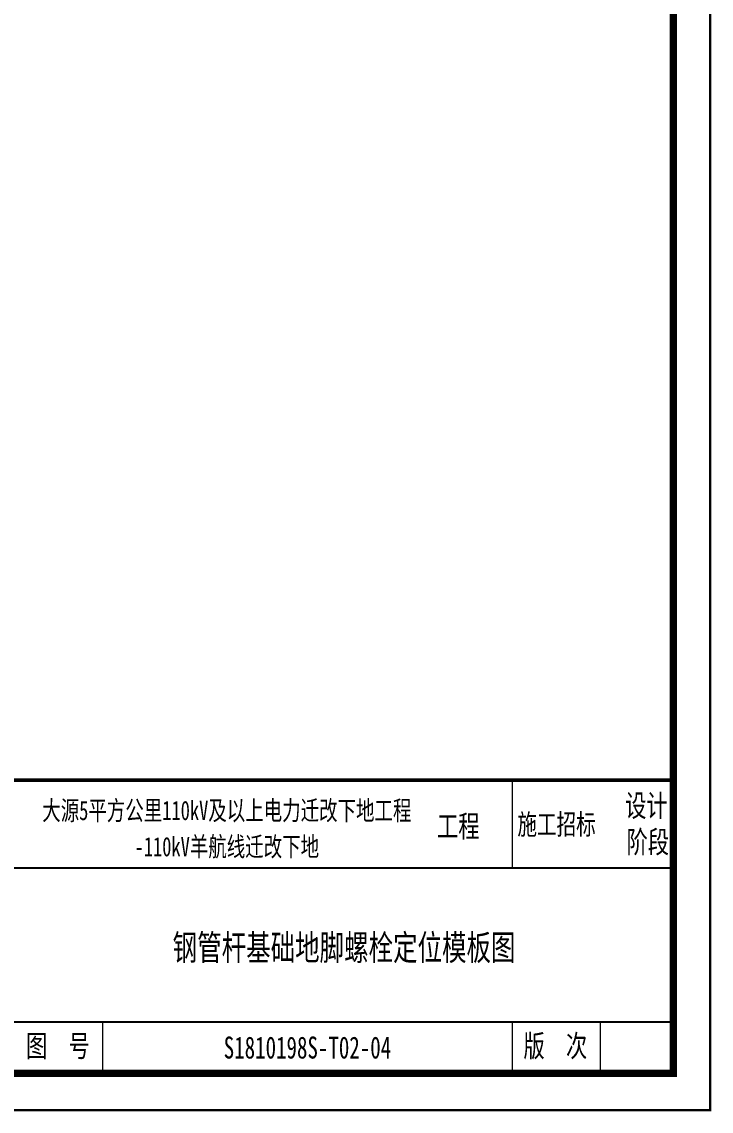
# Model space of a CAD drawing. Header units: inches. Extents: x -4449 to -2355, y -113 to 192.
# Drawn here: x -2448.6 to -2354.5, y -113.4 to 35.3 of the extents above; entities that cross this region are included whole.
import ezdxf
from ezdxf.enums import TextEntityAlignment as Align

# ---------------------------------------------------------------- set-up
doc = ezdxf.new("R2010")
doc.units = ezdxf.units.IN
doc.header["$MEASUREMENT"] = 0
doc.layers.add('原状电力线', color=7, linetype='Continuous')
doc.styles.add('宋体-0.71', font='', dxfattribs={"width": 0.71})
doc.styles.add('宋体B', font='', dxfattribs={"width": 0.7, "height": 3.5})
doc.styles.get('宋体-0.71').set_extended_font_data('SimSun')
doc.styles.get('宋体B').set_extended_font_data('SimSun')

msp = doc.modelspace()

# ---------------------------------------------------------------- linework, layer by layer
at = {"color": 7}
for points, const_width in [([(-2774.6517876, -113.2091192), (-2774.6517876, 183.7908808), (-2354.6517876, 183.7908808), (-2354.6517876, -113.2091192), (-2774.6517876, -113.2091192)], 0.3), ([(-2749.6517876, -108.2091192), (-2749.6517876, 178.7908808), (-2359.6517876, 178.7908808), (-2359.6517876, -108.2091192), (-2749.6517876, -108.2091192)], 1)]:
    msp.add_lwpolyline(points, close=True, dxfattribs=dict(at, const_width=const_width))
at = {"layer": '原状电力线', "lineweight": 13}
for p, q in [((-2381.6517876, -68.1698585), (-2381.6517876, -80.1698585)), ((-2359.6517876, -68.1698585), (-2359.6517876, -108.1698585)), ((-2437.5686129, -101.1698585), (-2437.5686129, -108.1698585)), ((-2381.6517876, -101.1698585), (-2381.6517876, -108.1698585)), ((-2369.6517876, -101.1698585), (-2369.6517876, -108.1698585))]:
    msp.add_line(p, q, dxfattribs=at)
at = {"layer": '原状电力线'}
for p, q in [((-2539.5686129, -101.1698585), (-2359.6517876, -101.1698585)), ((-2359.6517876, -108.1698585), (-2539.5686129, -108.1698585))]:
    msp.add_line(p, q, dxfattribs=at)
at = {"layer": '原状电力线', "lineweight": 60, "const_width": 0.5}
msp.add_lwpolyline([(-2539.5686129, -108.1698585), (-2539.5686129, -68.1698585), (-2359.5686129, -68.1698585)], dxfattribs=at)
at = {"layer": '原状电力线', "lineweight": 30, "const_width": 0.3}
msp.add_lwpolyline([(-2539.3186129, -80.1698585), (-2359.6517876, -80.1698585)], dxfattribs=at)

# ---------------------------------------------------------------- texts
at = {"layer": '原状电力线'}
for s, height, style, width, p in [('设计', 3, '宋体-0.71', 0.71, (-2366.2518668, -73.1600485)), ('工程', 3, '宋体-0.71', 0.71, (-2391.9255047, -75.9716206)), ('施工招标', 2.8, '宋体B', 0.7, (-2380.9575495, -75.617927)), ('阶段', 3, '宋体-0.71', 0.71, (-2366.0660296, -78.1170695)), ('版  次', 3, '宋体-0.71', 0.71, (-2380.1280405, -105.9396215)), ('图  号', 3, '宋体-0.71', 0.71, (-2448.0267573, -105.9396215))]:
    msp.add_text(s, height=height, dxfattribs=dict(at, style=style, width=width)).set_placement(p)
at = {"layer": '原状电力线', "style": '宋体B', "width": 0.7}
for s, height, p in [('大源5平方公里110kV及以上电力迁改下地工程', 2.64, (-2420.6123348, -72.3190279)), ('-110kV羊航线迁改下地', 2.64, (-2420.6123348, -77.2600408)), ('钢管杆基础地脚螺栓定位模板图', 3.5, (-2404.6102002, -91.0214112)), ('S1810198S-T02-04', 3, (-2409.6102002, -104.6698585))]:
    msp.add_text(s, height=height, dxfattribs=at).set_placement(p, align=Align.MIDDLE_CENTER)

doc.saveas('drawing.dxf')
